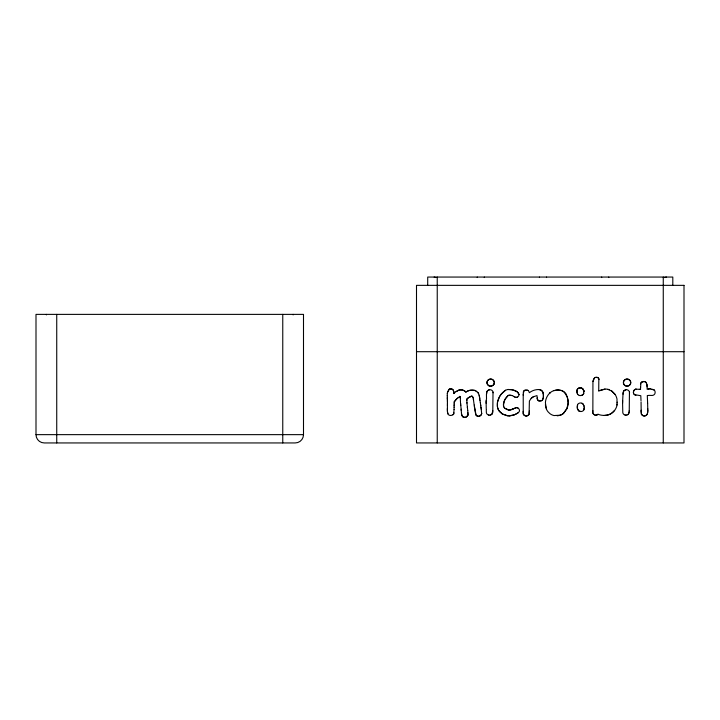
<?xml version="1.0" encoding="UTF-8"?>
<svg xmlns="http://www.w3.org/2000/svg" width="720" height="720" viewBox="0 0 720 720"><rect width="100%" height="100%" fill="white"/><g stroke="black" fill="none" stroke-linecap="round" stroke-linejoin="round"><path stroke-width="1.08" d="M447.408 404.937L447.399 409.518M447.408 405.315L447.408 403.749M577.665 394.299L578.376 395.001A2.808 2.808 0 0 0 579.321 395.442L580.446 395.568A3.816 3.816 0 0 0 581.805 395.325L582.948 394.605A2.817 2.817 0 0 0 583.659 393.435L583.794 391.842A7.362 7.353 0 0 0 583.623 390.663L582.678 388.71L580.968 387.864M447.399 408.969L447.399 408.42M466.956 403.155L466.794 399.222A8.172 8.163 0 0 1 468.387 397.791L471.735 396.099L472.977 397.341A8.208 8.199 0 0 1 473.229 398.187L474.183 405.036M647.595 412.821L647.802 410.571M454.086 407.151L454.068 409.446M543.312 394.317C543.591 396.666 543.672 400.896 540.369 401.031A4.635 4.626 0 0 1 539.073 400.95L538.614 400.797A2.259 2.259 0 0 1 537.516 399.852L536.976 395.595L533.475 396.729A9.126 9.126 0 0 0 531.153 398.484L529.389 401.04L529.092 414.27A2.889 2.889 0 0 1 528.552 415.035L527.265 415.827A3.681 3.681 0 0 1 525.744 415.98L523.557 414.612A2.826 2.826 0 0 1 523.251 413.919L523.215 393.822L523.98 390.933A2.547 2.547 0 0 1 524.727 390.339L527.868 390.348A2.493 2.493 0 0 1 528.606 390.924L529.389 392.697A15.075 15.066 0 0 1 538.938 389.52A4.581 4.572 0 0 1 543.159 392.751M454.086 407.205L454.113 405.567M523.188 395.118L523.197 394.641M486.252 408.798L486.144 403.317A57.033 56.988 0 0 1 486.225 400.572C487.314 397.224 484.65 390.717 489.528 389.736A3.807 3.798 0 0 1 490.806 389.835L491.139 389.943A3.204 3.204 0 0 1 492.318 390.735L492.741 391.302A2.718 2.718 0 0 1 493.02 392.013L492.786 412.533L491.931 414.216L489.942 415.116A3.924 3.924 0 0 1 488.628 415.017A3.132 3.132 0 0 1 487.593 414.549L487.305 414.324A2.925 2.925 0 0 1 486.369 412.632L486.27 409.455M623.034 394.173L623.655 390.969L625.968 389.736A3.807 3.798 0 0 1 627.237 389.835L627.579 389.943A3.204 3.204 0 0 1 628.749 390.735L629.172 391.302A2.718 2.718 0 0 1 629.451 392.013L629.217 412.533L628.371 414.216L626.373 415.116A3.924 3.924 0 0 1 625.059 415.017A3.132 3.132 0 0 1 624.024 414.549L623.736 414.324A2.925 2.925 0 0 1 622.8 412.632L622.584 403.317A57.042 56.997 0 0 1 622.665 400.572L623.115 392.256L624.033 390.564M486.603 394.173L486.783 391.815L487.593 390.564M523.143 411.291L523.251 413.919M629.262 411.66L628.371 414.216M454.068 409.446L453.672 413.937A2.25 2.25 0 0 1 453.249 414.531L452.862 414.855M454.104 405.639L454.14 404.01M597.996 414.27A17.226 17.226 0 0 0 604.269 415.413L607.995 414.918A12.159 12.159 0 0 0 611.874 413.037L614.574 410.418A12.609 12.609 0 0 0 616.878 405.774L617.013 399.177A13.545 13.527 0 0 0 615.087 394.416L612.054 391.194L607.914 389.331A10.881 10.881 0 0 0 605.007 389.079L598.734 391.023M617.301 402.885L617.319 402.147M454.131 404.073L454.176 402.138M453.924 391.842L453.87 392.328L453.159 389.889A3.798 3.798 0 0 0 452.286 389.187L449.514 389.025L447.678 391.941A10.917 10.908 0 0 0 447.327 393.534L447.264 395.703M647.802 410.913L647.73 412.056M647.667 412.434L647.595 412.812A6.93 6.93 0 0 1 647.226 413.964L646.578 414.972A3.168 3.168 0 0 1 643.149 415.728L641.358 414.126L641.115 411.093A21.213 21.195 0 0 0 641.16 410.211L641.061 401.877M596.322 415.107A3.069 3.06 0 0 0 597.996 414.252A2.934 2.934 0 0 1 597.033 414.9L596.295 415.098A3.249 3.249 0 0 1 594.459 414.819L593.829 414.414A2.817 2.817 0 0 1 592.956 413.145A3.177 3.177 0 0 1 592.803 412.416L592.83 411.129A23.283 23.265 0 0 0 592.857 410.589L592.938 382.518A10.575 10.575 0 0 1 592.992 381.447L594.477 377.982A2.808 2.808 0 0 1 595.512 377.424L597.69 377.568A2.106 2.106 0 0 1 598.455 378.261L598.86 379.368A6.588 6.588 0 0 1 598.806 380.925L598.734 390.771M647.631 403.254L647.298 395.568A15.588 15.579 0 0 1 650.691 395.424L651.798 395.451A3.231 3.222 0 0 0 654.804 393.867A2.862 2.853 0 0 0 655.011 393.201L655.092 392.751A3.825 3.825 0 0 0 655.056 391.563L654.633 390.474A2.241 2.241 0 0 0 654.183 389.961L650.871 389.115A19.926 19.917 0 0 0 647.154 389.295L646.992 384.651A6.003 6.003 0 0 0 646.407 383.094L645.903 382.401A2.898 2.898 0 0 0 644.292 381.537L641.601 382.158A2.673 2.673 0 0 0 640.908 382.914L640.458 389.376M453.861 392.4L453.825 392.814A3.123 3.123 0 0 0 453.816 393.408L454.158 393.282A15.525 15.507 0 0 1 456.102 391.572L459.198 389.961L462.141 389.934A7.92 7.92 0 0 1 464.589 390.906L465.93 391.959L468.198 390.843A13.527 13.527 0 0 1 470.169 390.285L474.768 390.321L477.792 392.445A8.784 8.784 0 0 1 478.593 393.714L479.259 395.622A42.048 42.021 0 0 1 479.52 397.053L479.988 400.293M453.969 412.758L453.735 413.784A2.277 2.277 0 0 1 453.249 414.531M592.992 381.447L593.289 379.917M481.68 413.721L481.266 409.599M523.287 392.715L523.548 391.599M481.716 413.451L481.185 414.945L479.655 416.115A3.42 3.42 0 0 1 478.215 416.304L477.27 416.079A2.979 2.979 0 0 1 476.064 415.179L474.183 405.063M617.04 405.072L617.166 404.352M461.421 413.226L462.357 416.322A2.799 2.799 0 0 0 463.131 416.979L464.67 417.375A3.744 3.744 0 0 0 466.236 417.015L467.856 415.125A6.975 6.975 0 0 0 467.946 413.55L467.91 412.605M640.53 383.877L640.908 382.914M577.08 389.754L577.377 393.804M517.437 397.134L515.664 397.422L513.603 396.369A4.707 4.707 0 0 0 511.794 395.532L511.074 395.388A23.796 23.796 0 0 0 510.48 395.307L509.112 395.289A2.817 2.817 0 0 0 508.176 395.613L505.548 398.547A20.277 20.277 0 0 0 504.324 400.905L503.388 404.19L503.775 406.872A4.473 4.473 0 0 0 504.648 408.186L508.77 409.959A6.588 6.588 0 0 0 510.381 409.896L514.08 408.492M504.036 401.589L503.442 405.747A5.004 5.004 0 0 0 503.775 406.872M581.796 403.155A3.762 3.762 0 0 0 578.241 403.803A2.835 2.835 0 0 0 577.602 404.541C576.477 407.016 577.449 411.606 580.824 411.525A3.834 3.834 0 0 0 582.426 411.192A3.033 3.033 0 0 0 583.92 409.734L584.19 407.88A10.242 10.242 0 0 0 584.01 406.197A6.939 6.939 0 0 0 583.857 405.558L582.831 403.767A2.772 2.772 0 0 0 582.03 403.236L582.03 403.236M583.911 409.734L584.19 407.862M529.101 414.252L529.407 410.751M505.584 390.249C499.383 394.092 495.135 402.885 498.429 409.896M577.611 404.541L577.35 408.186M499.428 396.963L497.484 402.174L497.394 406.764M593.577 379.188L594.477 377.973M513.216 408.915L516.15 407.637L517.932 407.997A3.348 3.348 0 0 1 519.273 409.545L519.489 410.481A1.944 1.944 0 0 1 519.291 411.435L518.913 411.993A5.805 5.805 0 0 1 517.968 412.902L515.538 414.252A30.204 30.204 0 0 1 514.17 414.846L508.725 415.881M491.931 414.216L492.804 410.688M448.974 389.448L447.678 391.932A10.854 10.854 0 0 0 447.327 393.525M456.426 399.213L454.59 401.427A3.24 3.24 0 0 0 454.158 402.129A3.321 3.321 0 0 1 454.59 401.427L454.716 401.256A27.396 27.369 0 0 1 456.417 399.213L459.846 396.378L460.206 397.107A5.067 5.058 0 0 1 460.296 397.908L460.503 402.363M507.249 396.333L505.557 398.529A20.259 20.25 0 0 0 504.324 400.905M549.774 393.066L548.901 393.966A14.373 14.355 0 0 0 545.409 402.768L546.471 409.221A11.043 11.043 0 0 0 548.055 411.822L549.81 413.541A10.386 10.386 0 0 0 554.04 415.557L560.25 415.197A10.413 10.413 0 0 0 563.319 413.514L567.099 408.24A16.335 16.326 0 0 0 568.17 403.002L567.351 396.909L564.246 392.166A8.766 8.766 0 0 0 561.258 390.483L557.397 390.006L553.824 390.654A11.079 11.07 0 0 0 550.233 392.661L549.774 393.066L550.233 392.67M576.891 391.086L577.08 389.763A2.592 2.592 0 0 1 577.62 388.89L579.312 387.927M577.611 388.899L578.259 388.377A4.041 4.041 0 0 1 581.049 387.846M457.047 398.574L457.704 397.962M517.977 412.902L516.015 414.027M456.102 391.572L459.198 389.961A7.128 7.119 0 0 1 465.849 392.04M641.601 382.158L642.078 381.87M664.677 277.56L666.378 277.056M465.93 391.959L466.2 391.797A12.348 12.339 0 0 1 472.788 390.06L475.992 390.807M491.589 414.513L490.383 415.044M628.029 414.513L626.814 415.044M624.366 390.294L625.968 389.736M584.001 391.338L584.451 391.104M584.028 391.32L584.487 391.095M534.015 396.459L533.484 396.72A9.126 9.126 0 0 0 531.153 398.484M514.683 408.195L516.213 407.628A2.34 2.34 0 0 1 516.978 407.637L517.185 407.682A2.943 2.943 0 0 1 517.77 407.907L517.932 407.997M600.102 390.33L605.007 389.079M488.304 390.078L489.537 389.736M513.792 414.999L510.012 415.899M553.824 390.654L554.391 390.483M554.967 390.33L556.155 390.114A14.553 14.544 0 0 1 557.703 389.997M635.787 389.205L639.396 389.286M507.951 389.511C511.758 389.412 517.815 390.195 519.039 394.497L517.374 391.869L512.712 389.889M636.255 389.133L636.084 389.151A3.15 3.15 0 0 0 633.429 392.211A4.194 4.185 0 0 0 633.483 393.003L633.735 393.804A2.394 2.394 0 0 0 634.392 394.614L635.931 395.271M416.502 351.702L684 351.702M36 434.646L303.498 434.646L303.498 314.379L36 314.379L36 434.646A8.298 8.298 0 0 0 44.298 442.944L295.2 442.944A8.298 8.298 0 0 0 303.498 434.646M434.133 277.056L435.834 277.56M580.824 411.525L579.51 411.3A2.844 2.844 0 0 1 578.52 410.67L577.413 408.474M639.387 389.286L640.629 389.394M580.05 395.559L579.321 395.442M651.762 389.169L654.183 389.961M538.938 389.592C542.259 389.484 543.618 393.111 543.393 395.901A24.786 24.768 0 0 1 543.339 397.431L542.43 400.113A2.529 2.529 0 0 1 541.719 400.671L538.659 400.815L537.183 398.934A4.905 4.905 0 0 1 537.093 397.971M507.816 415.8L502.182 413.883L498.654 410.301M512.262 389.772L508.158 389.475A8.352 8.343 0 0 0 505.485 390.294L501.111 394.29A24.777 24.759 0 0 0 499.869 396.189M511.803 395.523L510.597 395.316A4.68 4.68 0 0 0 507.69 395.631M607.896 389.331L609.372 389.772M527.409 390.159L527.877 390.348M611.433 390.771L615.087 394.407M634.392 394.614L640.8 395.712L641.007 400.644M513.603 396.369L515.745 397.431A2.637 2.637 0 0 0 516.717 397.395M504.648 408.186L507.645 409.779A8.208 8.208 0 0 0 508.77 409.959M582.822 403.758L583.848 405.558A6.966 6.966 0 0 1 584.01 406.206M459.846 396.378L460.179 396.999M523.557 414.603L523.899 415.053A3.186 3.186 0 0 0 528.12 415.269M566.19 394.452L567.981 399.465A17.829 17.811 0 0 1 568.179 403.002L566.811 408.924L563.706 413.19A10.476 10.467 0 0 1 559.53 415.422L557.739 415.746A12.357 12.348 0 0 1 557.118 415.791M453.888 393.57L453.816 393.318A3.951 3.951 0 0 1 453.834 392.769M583.137 389.331L583.362 389.826M461.997 415.782L461.655 414.864M633.744 393.813L633.42 392.346M546.471 409.23L545.616 406.377M472.986 397.377L472.212 396.171L471.276 396.207A6.741 6.732 0 0 0 470.421 396.603M447.84 413.541L447.759 413.271A8.883 8.883 0 0 1 447.471 411.561A8.91 8.91 0 0 0 447.759 413.271L447.894 413.667M583.461 390.096L583.623 390.663M497.583 407.673L498.24 409.5A9.891 9.891 0 0 0 499.77 411.849L502.587 414.126L506.898 415.656A15.372 15.372 0 0 0 509.643 415.908M543.015 392.796L543.222 393.696M629.451 392.013L629.55 392.796M646.992 384.669L647.199 386.802M473.31 398.61L473.571 400.077M480.33 402.579L479.952 400.032M480.33 402.597L481.167 408.762M576.918 391.374L577.071 392.4M493.065 392.211L493.119 392.796M479.781 398.763L479.502 396.945A37.467 37.467 0 0 0 479.196 395.298M480.672 404.91L480.771 405.693M461.529 414.216L461.448 413.55M577.098 392.58L577.314 393.633A2.457 2.457 0 0 0 577.791 394.461M480.978 407.25L481.077 408.033M481.176 408.816L481.266 409.545M467.442 407.754L466.902 402.471M545.517 405.783L545.4 404.586M467.361 407.07L467.748 410.553M474.327 406.449L475.758 414.72A3.168 3.159 0 0 0 481.626 413.703M461.277 410.562L460.701 404.694M460.782 405.459L460.674 404.352M467.748 410.571L467.91 412.596M461.16 409.221L461.394 412.605M460.647 404.073L460.575 403.326M460.611 403.722L460.548 402.993M640.521 387.207L640.557 387.756M647.739 408.663L647.784 409.779M647.757 409.023L647.631 403.254M447.309 397.746L447.336 398.556M647.784 409.815L647.802 410.535M447.354 398.961L447.255 395.73M629.235 410.688L629.253 411.165M447.354 399.024L447.372 399.834M447.372 399.762L447.381 400.221M447.381 400.167L447.399 401.364M466.794 399.87L466.803 400.518M447.399 409.716L447.408 410.256A28.593 28.566 0 0 0 447.444 411.309L447.462 411.561A27.846 27.846 0 0 1 447.408 410.049L447.399 409.158M447.399 401.337L447.408 402.165M447.408 402.093L447.408 402.561M447.408 403.281L447.408 404.091M672.804 285.354L672.804 277.056L427.707 277.056L427.707 285.354M663.264 277.056L663.264 442.944M608.724 277.065L608.724 277.56M601.677 277.065L601.677 277.56M546.516 277.065L546.516 277.56M539.469 277.065L539.469 277.56M484.308 277.065L484.308 277.56M477.261 277.065L477.261 277.56M437.238 277.056L437.238 442.944M293.13 314.379L293.13 314.901M282.762 314.379L282.762 442.944M56.736 314.379L56.736 442.944M46.368 314.379L46.368 314.901M650.502 388.665A2.358 2.358 0 0 0 649.602 388.53L649.422 388.539A3.366 3.357 0 0 0 648.378 388.881M449.199 389.151A3.096 3.096 0 0 1 453.735 391.527M460.188 396.981A4.68 4.68 0 0 1 460.296 397.908M470.232 396.702A26.298 26.298 0 0 0 469.332 397.188L469.107 397.314A9.225 9.225 0 0 0 466.767 399.204M477.558 392.157A8.703 8.694 0 0 1 478.593 393.714M486.144 403.317A56.961 56.961 0 0 1 486.225 400.572M489.06 415.098A3.924 3.915 0 0 1 488.628 415.017M519.012 394.497A3.024 3.024 0 0 1 516.663 397.422M452.646 414.828A3.375 3.375 0 0 1 447.696 413.775M467.937 413.55A6.516 6.516 0 0 1 467.847 415.26M467.829 415.242A2.268 2.268 0 0 1 467.694 415.602A3.24 3.24 0 0 1 463.518 417.024M463.464 417.141A2.97 2.97 0 0 1 462.843 416.79M513.189 408.861A10.197 10.188 0 0 1 508.788 410.166M515.538 414.252A30.105 30.087 0 0 1 514.161 414.855M528.561 415.035A3.105 3.096 0 0 1 528.192 415.359M523.368 391.482A3.258 3.258 0 0 1 526.86 390.087M557.703 389.97A9.774 9.765 0 0 1 566.361 394.335M583.848 393.183A3.276 3.276 0 0 1 580.455 395.487M578.988 388.161A3.483 3.474 0 0 1 583.074 389.061M595.368 415.107A3.069 3.06 0 0 1 592.776 412.281L592.83 411.12A22.239 22.239 0 0 0 592.857 410.589M614.646 410.472A13.158 13.14 0 0 1 604.269 415.494M595.512 377.406A2.682 2.682 0 0 1 599.112 379.314M622.584 403.317A56.961 56.961 0 0 1 622.665 400.572M625.491 415.098A3.924 3.915 0 0 1 625.059 415.017M647.298 413.991A3.267 3.258 0 0 1 642.114 415.134A2.628 2.628 0 0 1 641.493 414.387L641.115 411.075A19.359 19.359 0 0 0 641.16 410.211M633.447 392.346A3.141 3.141 0 0 1 635.769 389.16M642.357 381.762A3.258 3.258 0 0 1 646.515 383.031M493.884 384.3L493.227 385.101A3.852 3.852 0 0 1 488.07 385.11L487.404 384.318A3.276 3.276 0 0 1 487.395 380.934L488.052 380.115A3.852 3.852 0 0 1 493.209 380.106L493.875 380.898A3.294 3.294 0 0 1 493.884 384.3M630.315 384.3L629.658 385.101A3.852 3.852 0 0 1 624.501 385.11L623.835 384.318A3.276 3.276 0 0 1 623.826 380.934L624.483 380.115A3.852 3.852 0 0 1 629.64 380.106L630.306 380.898A3.294 3.294 0 0 1 630.315 384.3M684 285.354L416.502 285.354L416.502 442.944L684 442.944L684 285.354M488.691 385.65A3.618 3.618 0 0 0 494.253 382.779A3.618 3.618 0 0 0 488.979 379.404A3.618 3.618 0 0 0 488.691 385.65M625.122 385.65A3.618 3.618 0 0 0 630.684 382.779A3.618 3.618 0 0 0 625.41 379.404A3.618 3.618 0 0 0 625.122 385.65"/></g></svg>
